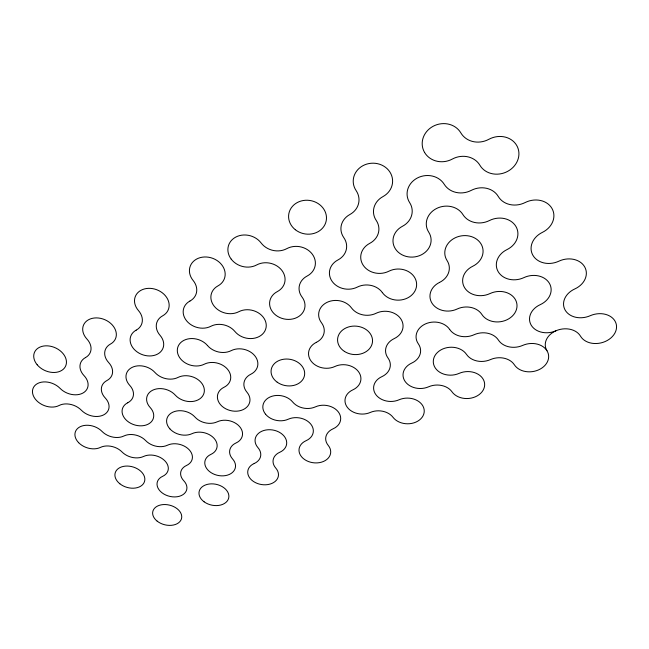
<?xml version="1.0" encoding="UTF-8"?>
<svg xmlns="http://www.w3.org/2000/svg" width="649" height="649" viewBox="0 0 649 649"><rect width="100%" height="100%" fill="white"/><g stroke="black" fill="none" stroke-linecap="round" stroke-linejoin="round"><path stroke-width="0.97" d="M546.961 350.711A18.561 14.383 -11 0 1 556.071 330.73A18.561 14.383 -11 0 1 580.514 336.19A19.024 14.667 -13.5 0 0 605.306 341.471A19.024 14.667 -13.5 0 0 614.968 321.012A19.024 14.667 -13.5 0 0 590.184 315.722A19.316 15.227 -14.2 0 1 565.149 310.084A19.316 15.227 -14.2 0 1 574.803 288.943A19.616 15.819 -15.1 0 0 584.644 266.828A19.616 15.819 -15.1 0 0 558.87 261.182A19.924 16.444 -16.1 0 1 532.886 255.268A19.924 16.444 -16.1 0 1 542.337 232.399A20.249 17.101 -17.3 0 0 551.975 208.451A20.249 17.101 -17.3 0 0 525.187 202.529A20.59 17.799 -18.9 0 1 498.262 196.46A20.022 17.434 -14.1 0 0 471.271 190.368A20.346 18.156 -15.3 0 1 444.208 184.259A19.819 17.734 -9 0 0 417.226 178.069A19.819 17.734 -9 0 0 409.657 202.626A19.381 17.28 -2.8 0 1 402.485 226.266A19.081 16.614 -4 0 0 395.492 249.021A19.081 16.614 -4 0 0 421.42 254.806A19.081 16.614 -4 0 0 428.705 232.123A19.519 17.036 -9 0 1 436.461 208.532A19.519 17.036 -9 0 1 462.924 214.576A20.022 17.434 -14.1 0 0 489.46 220.53A19.705 16.752 -13.3 0 1 515.85 226.339A19.705 16.752 -13.3 0 1 506.991 249.597A19.405 16.103 -12.6 0 0 498.27 271.826A19.405 16.103 -12.6 0 0 523.889 277.626A19.113 15.495 -12 0 1 549.305 283.167A19.113 15.495 -12 0 1 540.195 304.673A18.829 14.927 -11.5 0 0 531.247 325.254A18.829 14.927 -11.5 0 0 555.942 330.787M231.206 259.129A18.497 15.836 16.8 0 0 256.688 264.938A18.14 15.325 13.4 0 1 281.853 270.373A18.14 15.325 13.4 0 1 277.253 291.636A17.807 14.822 10.7 0 0 272.645 312.023A17.807 14.822 10.7 0 0 297.177 317.402A17.807 14.822 10.7 0 0 302.045 297.064A18.075 15.268 7.9 0 1 307.139 276.036A18.391 15.811 10.7 0 0 312.307 254.189A18.391 15.811 10.7 0 0 286.793 248.648A18.748 16.363 14.2 0 1 261.125 242.977A18.497 15.836 16.8 0 0 235.644 237.153A18.497 15.836 16.8 0 0 231.206 259.129M295.303 229.705A19.024 16.906 10.7 0 0 326.187 220.928A19.024 16.906 10.7 0 0 301.104 201.003A19.024 16.906 10.7 0 0 295.303 229.705M424.592 152.474A20.679 18.918 -17 0 0 452.377 159.037A20.346 18.156 -15.3 0 1 479.919 165.284A20.946 18.537 -21.1 0 0 507.705 171.344A20.946 18.537 -21.1 0 0 516.661 145.368A20.946 18.537 -21.1 0 0 488.875 139.292A21.328 19.308 -24.3 0 1 460.847 132.899A20.679 18.918 -17 0 0 433.07 126.312A20.679 18.918 -17 0 0 424.592 152.474M344.4 351.385A17.499 14.237 4.1 0 0 372.388 342.631A17.499 14.237 4.1 0 0 348.375 327.007A17.499 14.237 4.1 0 0 344.4 351.385M439.535 282.42A18.789 15.982 -4.8 0 0 447.072 260.565A19.219 16.379 -9 0 1 454.941 237.923A19.219 16.379 -9 0 1 480.893 243.691A19.219 16.379 -9 0 1 472.74 266.26A18.935 15.754 -8.9 0 0 464.708 287.88A18.935 15.754 -8.9 0 0 489.979 293.567A18.659 15.162 -8.8 0 1 514.981 298.905A18.659 15.162 -8.8 0 1 506.893 319.811A18.659 15.162 -8.8 0 1 481.891 314.489A18.245 14.822 -5.7 0 0 457.099 309.038A18.513 15.389 -5.3 0 1 432.169 303.448A18.513 15.389 -5.3 0 1 439.535 282.42M449.652 329.4A18.245 14.822 -5.7 0 0 474.062 334.746A17.985 14.286 -5.9 0 1 498.416 340.076A18.391 14.611 -8.7 0 0 522.713 345.398A18.131 14.083 -8.5 0 1 546.839 350.517A18.131 14.083 -8.5 0 1 538.516 369.906A18.131 14.083 -8.5 0 1 514.381 364.811A17.734 13.783 -6.1 0 0 490.457 359.595A17.985 14.286 -5.9 0 1 466.477 354.362A17.62 13.962 -3.2 0 0 442.675 349.016A17.62 13.962 -3.2 0 0 435.317 368.04A17.62 13.962 -3.2 0 0 459.119 373.378A17.377 13.475 -3.6 0 1 482.613 378.318A17.377 13.475 -3.6 0 1 475.49 396.742A17.377 13.475 -3.6 0 1 451.988 391.809A17.052 13.158 -1.3 0 0 428.673 386.772A17.288 13.629 -0.6 0 1 405.236 381.62A17.288 13.629 -0.6 0 1 411.726 363.083A17.539 14.116 0.2 0 0 418.354 343.865A17.88 14.473 -2.6 0 1 425.306 323.981A17.88 14.473 -2.6 0 1 449.652 329.4M316.323 342.364A17.507 14.327 8.4 0 0 321.474 322.74A17.783 14.749 5.8 0 1 326.893 302.426A17.783 14.749 5.8 0 1 351.466 307.894A18.075 15.162 2.7 0 0 376.096 313.28A17.807 14.627 1.3 0 1 400.595 318.562A17.807 14.627 1.3 0 1 394.211 338.6A17.539 14.116 0.2 0 0 387.956 357.923A17.239 13.759 2.8 0 1 381.888 376.647A16.988 13.288 1.7 0 0 375.933 394.722A16.988 13.288 1.7 0 0 399.07 399.784A16.752 12.85 0.9 0 1 421.972 404.57A16.752 12.85 0.9 0 1 415.928 422.101A16.752 12.85 0.9 0 1 393.026 417.323A16.476 12.534 2.9 0 0 370.287 412.448A16.712 12.956 3.9 0 1 347.434 407.475A16.712 12.956 3.9 0 1 352.878 389.838A16.963 13.394 5.1 0 0 358.345 371.479A16.963 13.394 5.1 0 0 334.9 366.49A17.231 13.856 6.6 0 1 311.252 361.298A17.231 13.856 6.6 0 1 316.323 342.364M382.375 292.594A18.075 15.162 2.7 0 0 357.348 287.085A18.367 15.722 4.6 0 1 332.183 281.447A18.367 15.722 4.6 0 1 337.942 259.957A18.683 16.306 7.1 0 0 343.8 237.623A19.008 16.801 2.7 0 1 349.86 214.519A19.332 17.45 5.8 0 0 356.131 190.611A19.697 17.977 -0.8 0 1 362.702 165.811A19.697 17.977 -0.8 0 1 389.814 171.896A19.697 17.977 -0.8 0 1 382.926 196.623A19.381 17.28 -2.8 0 0 376.209 220.4A19.008 16.801 2.7 0 1 369.711 243.375A18.699 16.176 0.6 0 0 363.343 265.465A18.699 16.176 0.6 0 0 388.856 271.217A18.415 15.576 -0.8 0 1 414.07 276.596A18.415 15.576 -0.8 0 1 407.588 297.956A18.415 15.576 -0.8 0 1 382.375 292.594M37.171 364.77A17.02 12.501 23.7 0 0 65.265 366.799A17.02 12.501 23.7 0 0 47.823 345.868A17.02 12.501 23.7 0 0 37.171 364.77M136.185 330.146A17.572 13.743 22.3 0 0 138.464 310.579A17.766 14.189 21.5 0 1 140.874 290.363A17.766 14.189 21.5 0 1 165.317 295.66A17.766 14.189 21.5 0 1 162.656 315.82A17.401 13.783 18.9 0 0 160.011 335.29A17.207 13.361 19.9 0 1 157.496 354.135A17.207 13.361 19.9 0 1 133.913 349.048A17.207 13.361 19.9 0 1 136.185 330.146M189.897 301.079A17.977 14.659 20.5 0 0 193.11 280.457A18.188 15.154 19.2 0 1 196.485 259.138A18.188 15.154 19.2 0 1 221.601 264.63A18.188 15.154 19.2 0 1 217.959 285.893A17.823 14.684 16.2 0 0 214.275 306.296A17.823 14.684 16.2 0 0 238.767 311.723A17.491 14.229 13.6 0 1 262.959 316.826A17.491 14.229 13.6 0 1 259.105 336.58A17.491 14.229 13.6 0 1 234.906 331.485A17.272 13.799 15.3 0 0 210.876 326.277A17.604 14.229 17.7 0 1 186.701 320.947A17.604 14.229 17.7 0 1 189.897 301.079M207.502 345.544A17.272 13.799 15.3 0 0 231.166 350.655A16.955 13.386 13.1 0 1 254.708 355.652A16.955 13.386 13.1 0 1 250.806 374.246A16.671 12.972 11.2 0 0 246.944 392.191A16.46 12.607 12.7 0 1 243.245 409.584A16.46 12.607 12.7 0 1 220.538 404.725A16.46 12.607 12.7 0 1 224.019 387.275A16.752 12.996 14.6 0 0 227.458 369.151A16.752 12.996 14.6 0 0 204.224 364.227A17.061 13.386 16.6 0 1 180.698 359.019A17.061 13.386 16.6 0 1 183.975 340.319A17.061 13.386 16.6 0 1 207.502 345.544M85.457 357.599A17.198 12.891 23.3 0 0 86.901 338.997A17.385 13.304 22.9 0 1 88.442 319.795A17.385 13.304 22.9 0 1 112.245 324.914A17.385 13.304 22.9 0 1 110.46 344.067A17.012 12.948 20.7 0 0 108.667 362.572A16.833 12.558 21.3 0 1 106.923 380.533A16.501 12.226 19.5 0 0 105.235 397.975A16.322 11.869 20.1 0 1 103.67 414.881A16.322 11.869 20.1 0 1 81.36 410.217A16.16 11.52 20.6 0 0 59.091 405.495A16.493 11.82 22.3 0 1 36.62 400.611A16.493 11.82 22.3 0 1 37.626 383.486A16.493 11.82 22.3 0 1 60.097 388.378A16.663 12.177 21.8 0 0 82.764 393.14A16.663 12.177 21.8 0 0 84.054 375.649A16.833 12.558 21.3 0 1 85.457 357.599M127.731 402.761A16.501 12.226 19.5 0 0 129.751 385.401A16.679 12.599 18.7 0 1 131.917 367.488A16.679 12.599 18.7 0 1 154.949 372.485A16.866 12.988 17.8 0 0 178.021 377.426A16.549 12.615 15.8 0 1 200.89 382.188A16.549 12.615 15.8 0 1 198.14 399.865A16.549 12.615 15.8 0 1 175.271 395.119A16.363 12.25 16.8 0 0 152.62 390.219A16.363 12.25 16.8 0 0 150.187 407.531A16.184 11.893 17.7 0 1 147.948 424.284A16.184 11.893 17.7 0 1 125.711 419.562A16.184 11.893 17.7 0 1 127.731 402.761M277.204 382.196A16.898 13.345 9.5 0 0 304.454 375.69A16.898 13.345 9.5 0 0 281.95 359.562A16.898 13.345 9.5 0 0 277.204 382.196M119.83 483.756A15.284 10.652 16.2 0 0 144.516 481.526A15.284 10.652 16.2 0 0 125.273 466.128A15.284 10.652 16.2 0 0 119.83 483.756M78.675 442.715A15.852 11.228 19.1 0 0 100.433 447.404A15.56 10.936 17.6 0 1 122.004 451.939A15.722 11.252 16.9 0 0 143.534 456.474A15.446 10.952 15.5 0 1 164.951 460.92A15.446 10.952 15.5 0 1 162.631 476.334A15.195 10.66 14.2 0 0 160.254 491.22A15.195 10.66 14.2 0 0 181.225 495.609A15.195 10.66 14.2 0 0 183.789 480.771A15.365 10.952 13.3 0 1 186.466 465.503A15.625 11.26 14.6 0 0 189.143 449.725A15.625 11.26 14.6 0 0 167.474 445.214A15.892 11.577 16.1 0 1 145.692 440.614A15.722 11.252 16.9 0 0 123.862 436.006A16.014 11.552 18.4 0 1 101.99 431.39A15.852 11.228 19.1 0 0 80.233 426.693A15.852 11.228 19.1 0 0 78.675 442.715M169.86 428.835A16.071 11.909 15.1 0 0 192.047 433.662A15.803 11.577 13.6 0 1 213.983 438.245A15.803 11.577 13.6 0 1 210.917 454.381A15.544 11.244 12.2 0 0 207.818 469.949A15.544 11.244 12.2 0 0 229.275 474.476A15.544 11.244 12.2 0 0 232.577 458.957A15.73 11.552 11.1 0 1 236.017 442.975A15.99 11.901 12.5 0 0 239.481 426.45A15.99 11.901 12.5 0 0 217.277 421.793A16.257 12.25 14 0 1 194.96 417.047A16.071 11.909 15.1 0 0 172.772 412.212A16.071 11.909 15.1 0 0 169.86 428.835M254.189 463.516A15.73 11.552 11.1 0 0 257.937 447.615A15.933 11.869 9.7 0 1 261.831 431.236A15.933 11.869 9.7 0 1 283.913 435.909A15.933 11.869 9.7 0 1 279.808 452.248A15.698 11.512 8.5 0 0 275.768 468.067A15.495 11.22 9.8 0 1 271.882 483.432A15.495 11.22 9.8 0 1 250.506 478.921A15.495 11.22 9.8 0 1 254.189 463.516M265.603 414.257A16.403 12.574 9.6 0 0 288.245 419.222A16.152 12.185 8.2 0 1 310.636 423.935A16.152 12.185 8.2 0 1 306.109 440.679A15.909 11.812 7 0 0 301.59 456.815A15.909 11.812 7 0 0 323.478 461.463A15.909 11.812 7 0 0 328.207 445.376A16.136 12.12 5.4 0 1 333.115 428.794A16.379 12.518 6.5 0 0 338.105 411.644A16.379 12.518 6.5 0 0 315.438 406.858A16.631 12.923 7.9 0 1 292.658 401.982A16.403 12.574 9.6 0 0 270.016 397.001A16.403 12.574 9.6 0 0 265.603 414.257M157.163 521.139A14.789 10.108 13.8 0 0 181.347 519.159A14.789 10.108 13.8 0 0 163.037 504.598A14.789 10.108 13.8 0 0 157.163 521.139M204.135 501.831A15.122 10.644 12 0 0 228.618 498.31A15.122 10.644 12 0 0 209.043 484.04A15.122 10.644 12 0 0 204.135 501.831"/></g></svg>
